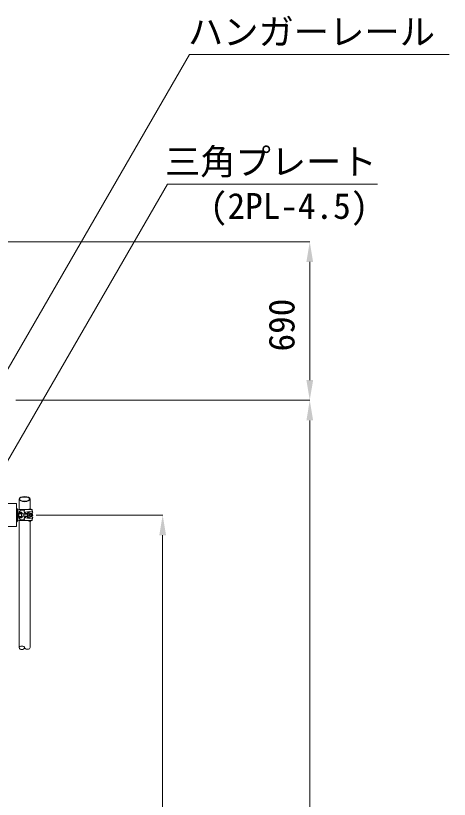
# Model space of a CAD drawing. Units: millimetres, scale not verified. Extents: x -30584 to 1616, y -23100 to 23100.
# Drawn here: x -13014 to -11127, y -15286 to -11873 of the extents above; entities that cross this region are included whole.
import ezdxf
from ezdxf.enums import TextEntityAlignment as Align

# ---------------------------------------------------------------- set-up
doc = ezdxf.new("R2010")
doc.units = ezdxf.units.MM
doc.header["$LTSCALE"] = 150
for name, color, linetype, lineweight in [('0-B_寸法', 3, 'Continuous', 18), ('1-0_単管', 7, 'Continuous', 18), ('1-1_単管ｸﾗﾝﾌﾟ', 7, 'Continuous', 18), ('1-A_文字', 7, 'Continuous', 18)]:
    doc.layers.add(name, color=color, linetype=linetype, lineweight=lineweight)
doc.styles.add('ＭＳ ゴシック', font='')
doc.styles.get('ＭＳ ゴシック').set_extended_font_data('MS Gothic')

msp = doc.modelspace()

# ---------------------------------------------------------------- linework, layer by layer
at = {"layer": '0-B_寸法'}
for p, q in [((-17301.2, -12858), (-11733.2, -12858)), ((-11734.2, -12946), (-11734.2, -13460)), ((-13013.2, -13548), (-11733.2, -13548)), ((-13013.2, -13548), (-11733.2, -13548)), ((-11734.2, -13636), (-11734.2, -17960)), ((-12924.7, -14048), (-12373.2, -14048)), ((-12374.2, -14136), (-12374.2, -17960))]:
    msp.add_line(p, q, dxfattribs=at)
at = {"layer": '0-B_寸法', "color": 91}
for points in [[(-11748.8, -12946), (-11734.2, -12858), (-11719.5, -12946)], [(-11748.8, -13460), (-11734.2, -13548), (-11719.5, -13460)], [(-11748.8, -13636), (-11734.2, -13548), (-11719.5, -13636)], [(-12388.8, -14136), (-12374.2, -14048), (-12359.5, -14136)]]:
    msp.add_solid(points, dxfattribs=at)
at = {"layer": '1-0_単管'}
for p, q in [((-12999.1, -13978.5), (-12999.1, -14024)), ((-12950.5, -14022), (-12950.5, -13978.5)), ((-12999.1, -14072), (-12999.1, -14625.3)), ((-12950.5, -14625.3), (-12950.5, -14074))]:
    msp.add_line(p, q, dxfattribs=at)
msp.add_arc((-12987, -14620.9), 12.9, 200.078, 339.922, dxfattribs=at)
for centre, major_axis, ratio, start_param, end_param in [((-12974.8, -13978.5), (-24.3, 0), 0.472425, 3.141593, 9.424778), ((-12975.1, -13978.5), (22, 0), 0.417269, 6.283185307179586, 12.566370614338759), ((-12987, -14625.3), (-12.2, 0), 0.525605, 3.141593, 6.283185), ((-12962.7, -14625.3), (12.2, 0), 0.525605, 3.141593, 6.283185), ((-12962.7, -14625.3), (12.2, 0), 0.525605, 5.490434, 6.283185)]:
    msp.add_ellipse(centre, major_axis=major_axis, ratio=ratio, start_param=start_param, end_param=end_param, dxfattribs=at)
at = {"layer": '1-1_単管ｸﾗﾝﾌﾟ'}
for p, q in [((-13009.7, -14018), (-13009.7, -14078)), ((-13005.7, -14074), (-13005.7, -14022)), ((-12955.7, -14022), (-12947.7, -14022)), ((-13004.7, -14067), (-13004.7, -14029)), ((-13001.4, -14053), (-13001.4, -14043)), ((-13000.4, -14052), (-13000.4, -14044)), ((-12998.5, -14032.9), (-12996, -14035.5)), ((-12998.4, -14054), (-12988.5, -14054)), ((-12996.5, -14042), (-12996.5, -14041.2)), ((-12996.5, -14054.8), (-12996.5, -14054)), ((-12993.6, -14027.2), (-12976.2, -14027.2)), ((-12990.4, -14042), (-12990.4, -14041.2)), ((-12990.4, -14054.8), (-12990.4, -14054)), ((-12978, -14043.7), (-12961.8, -14043.7)), ((-12978, -14052.3), (-12961.8, -14052.3)), ((-12976.2, -14035.5), (-12976.2, -14028)), ((-12972.9, -14038), (-12972.8, -14038)), ((-12972.9, -14058), (-12972.8, -14058)), ((-12964.3, -14038), (-12956.8, -14035.3)), ((-12964.3, -14058), (-12956.7, -14060.7)), ((-12955.6, -14037), (-12955.6, -14034.9)), ((-12950.6, -14043.7), (-12943.6, -14043.7)), ((-12950.6, -14052.3), (-12943.6, -14052.3)), ((-12948.6, -14040), (-12942.5, -14040)), ((-12948.6, -14056), (-12942.5, -14056)), ((-12942.7, -14043), (-12942.7, -14040)), ((-12998.5, -14063.1), (-12994.9, -14059.5)), ((-12996.9, -14059.5), (-12990, -14059.5)), ((-12993.6, -14068.8), (-12976.2, -14068.8)), ((-12993.1, -14072), (-12993.1, -14072)), ((-12976.2, -14068), (-12976.2, -14060.5)), ((-12955.7, -14074), (-12947.7, -14074)), ((-12955.6, -14061.1), (-12955.6, -14059))]:
    msp.add_line(p, q, dxfattribs=at)
for points in [[(-13009.7, -13998), (-13051.7, -13998), (-13051.7, -14098), (-13009.7, -14098)], [(-13004.7, -14036.5), (-13005.7, -14036.5), (-13005.7, -14059.5), (-13004.7, -14059.5)], [(-13004.6, -14029), (-13004.6, -14029), (-13004.6, -14029), (-13004.6, -14029)], [(-13004.6, -14029), (-13004.6, -14029), (-13004.6, -14029)], [(-13004.6, -14043), (-13004.6, -14043), (-13004.6, -14043), (-13004.6, -14043)], [(-13001.4, -14043), (-13001.4, -14043), (-13001.4, -14043), (-13001.4, -14043)], [(-12976.1, -14028), (-12976.1, -14028), (-12976.1, -14028)], [(-12970.2, -14041.7), (-12970.2, -14041.7), (-12970.2, -14041.7), (-12970.2, -14041.8), (-12970.2, -14041.8), (-12970.2, -14041.8)], [(-12961.6, -14041.7), (-12961.6, -14041.7), (-12961.6, -14041.7), (-12961.6, -14041.8), (-12961.6, -14041.8), (-12961.6, -14041.8)], [(-12939.7, -14035.5), (-12939.7, -14035.5), (-12939.7, -14035.5), (-12939.7, -14035.5), (-12939.7, -14035.5), (-12939.7, -14035.5), (-12939.7, -14035.5)], [(-12939.7, -14048), (-12939.7, -14048), (-12939.7, -14048), (-12939.7, -14048), (-12939.7, -14048), (-12939.7, -14048), (-12939.7, -14048)], [(-12993.1, -14072), (-12993.1, -14072), (-12993.1, -14072.1), (-12993.1, -14072.1), (-12993.1, -14072.1), (-12993.1, -14072.1), (-12993.1, -14072.1), (-12993.1, -14072)], [(-12976.1, -14060.5), (-12976.1, -14060.5), (-12976.1, -14060.5), (-12976.1, -14060.5)], [(-12976.1, -14062.7), (-12976.1, -14062.8), (-12976.1, -14062.8), (-12976.1, -14062.8)], [(-12939.7, -14060.5), (-12939.7, -14060.5), (-12939.7, -14060.5), (-12939.7, -14060.5), (-12939.7, -14060.5), (-12939.7, -14060.5), (-12939.7, -14060.5)]]:
    msp.add_lwpolyline(points, close=True, dxfattribs=at)
for points in [[(-12999.7, -14024), (-12942.7, -14024), (-12942.7, -14031)], [(-12947.7, -14022), (-12947.7, -14022), (-12947.6, -14022)], [(-12947.6, -14023.9), (-12947.7, -14023.9), (-12947.7, -14023.9)], [(-13004.6, -14043), (-13004.6, -14043), (-13004.6, -14043)], [(-13000.4, -14044), (-13000.4, -14044), (-13000.4, -14044), (-13000.4, -14044), (-13000.4, -14043.9)], [(-12999.7, -14038), (-12985.5, -14038), (-12985.5, -14041.2), (-12999.7, -14041.2)], [(-12999.7, -14058), (-12985.5, -14058), (-12985.5, -14054.8), (-12999.7, -14054.8)], [(-12998.4, -14042), (-12988.5, -14042), (-12988.4, -14042), (-12988.4, -14042), (-12988.4, -14042)], [(-12997.2, -14035.5), (-12989.7, -14035.5), (-12988.8, -14035.9), (-12988.5, -14036.7), (-12988.8, -14037.6), (-12989.7, -14038)], [(-12961.8, -14053), (-12987.3, -14053), (-12987.4, -14053), (-12987.6, -14052.9), (-12987.7, -14052.8), (-12987.9, -14052.7), (-12988, -14052.5), (-12988.1, -14052.3), (-12988.3, -14052.1), (-12988.4, -14051.8), (-12988.5, -14051.5), (-12988.6, -14051.2), (-12988.7, -14050.9), (-12988.8, -14050.5), (-12988.8, -14050.1), (-12988.9, -14049.7), (-12988.9, -14049.3), (-12989, -14048.9), (-12989, -14048.4), (-12989, -14048), (-12989, -14047.6), (-12989, -14047.1), (-12988.9, -14046.7), (-12988.9, -14046.3), (-12988.8, -14045.9), (-12988.8, -14045.5), (-12988.7, -14045.1), (-12988.6, -14044.8), (-12988.5, -14044.5), (-12988.4, -14044.2), (-12988.3, -14043.9), (-12988.1, -14043.7), (-12988, -14043.5), (-12987.9, -14043.3), (-12987.7, -14043.1), (-12987.6, -14043.1), (-12987.4, -14043), (-12987.3, -14043), (-12961.8, -14043)], [(-12988.4, -14053.9), (-12988.4, -14053.9), (-12988.4, -14053.9), (-12988.5, -14053.9)], [(-12977.2, -14053), (-12977.3, -14053), (-12977.5, -14052.9), (-12977.6, -14052.8), (-12977.8, -14052.7), (-12977.9, -14052.5), (-12978, -14052.3), (-12978.1, -14052.1), (-12978.3, -14051.8), (-12978.4, -14051.5), (-12978.5, -14051.2), (-12978.6, -14050.9), (-12978.6, -14050.5), (-12978.7, -14050.1), (-12978.8, -14049.7), (-12978.8, -14049.3), (-12978.8, -14048.9), (-12978.8, -14048.4), (-12978.9, -14048), (-12978.8, -14047.6), (-12978.8, -14047.1), (-12978.8, -14046.7), (-12978.8, -14046.3), (-12978.7, -14045.9), (-12978.6, -14045.5), (-12978.6, -14045.1), (-12978.5, -14044.8), (-12978.4, -14044.5), (-12978.3, -14044.2), (-12978.1, -14043.9), (-12978, -14043.7), (-12977.9, -14043.5), (-12977.8, -14043.3), (-12977.6, -14043.1), (-12977.5, -14043.1), (-12977.3, -14043), (-12977.2, -14043)], [(-12976.1, -14028), (-12976.1, -14028), (-12976.1, -14028)], [(-12972.9, -14040.2), (-12971.8, -14040.6), (-12971.4, -14040.8), (-12971.2, -14041.5), (-12971.2, -14041.7), (-12961.6, -14041.7)], [(-12972.9, -14055.8), (-12971.8, -14055.4), (-12971.4, -14055.2), (-12971.2, -14054.5), (-12971.2, -14054.2), (-12961.6, -14054.2)], [(-12971.3, -14036), (-12944.5, -14031), (-12942.5, -14031)], [(-12961.3, -14048), (-12960.8, -14047.3), (-12960.3, -14046.6), (-12959.8, -14045.9), (-12959.4, -14045.2), (-12959.1, -14044.5), (-12958.9, -14043.8), (-12958.8, -14043.1), (-12958.9, -14042.4), (-12959, -14041.7), (-12959.1, -14041), (-12959.3, -14040.2), (-12959.5, -14039.5), (-12959.2, -14039.1), (-12958.9, -14038.8), (-12958.6, -14038.5), (-12958.3, -14038.4), (-12958, -14038.2), (-12957.7, -14038.2), (-12958.7, -14038.2), (-12959, -14038.2), (-12959.3, -14038.4), (-12959.6, -14038.5), (-12959.9, -14038.8), (-12960.2, -14039.1), (-12960.5, -14039.5), (-12960.8, -14040), (-12961, -14040.5), (-12961.3, -14041.1), (-12961.5, -14041.7), (-12961.7, -14042.4), (-12961.8, -14043.1), (-12962, -14043.9), (-12962.1, -14044.6), (-12962.2, -14045.5), (-12962.3, -14046.3), (-12962.3, -14047.1), (-12962.3, -14048), (-12962.3, -14048.9), (-12962.3, -14049.7)], [(-12962.3, -14049.7), (-12962.2, -14050.5), (-12962.1, -14051.3), (-12962, -14052.1), (-12961.8, -14052.9), (-12961.7, -14053.6), (-12961.5, -14054.3), (-12961.3, -14054.9), (-12961, -14055.5), (-12960.8, -14056), (-12960.5, -14056.5), (-12960.2, -14056.9), (-12959.9, -14057.2), (-12959.6, -14057.4), (-12959.3, -14057.6), (-12959, -14057.8), (-12958.7, -14057.8), (-12957.7, -14057.8)], [(-12953, -14039.5), (-12952.8, -14040.2), (-12952.6, -14041), (-12952.5, -14041.7), (-12952.4, -14042.4), (-12952.3, -14043.1), (-12952.4, -14043.8), (-12952.6, -14044.5), (-12952.9, -14045.2), (-12953.3, -14045.9), (-12953.8, -14046.6), (-12954.3, -14047.3), (-12954.8, -14048), (-12961.3, -14048), (-12960.8, -14048.7), (-12960.3, -14049.4), (-12959.8, -14050.1), (-12959.4, -14050.8), (-12959.1, -14051.5), (-12958.9, -14052.3), (-12958.8, -14052.9), (-12958.9, -14053.6), (-12959, -14054.3), (-12959.1, -14055), (-12959.3, -14055.8), (-12959.5, -14056.5), (-12949.7, -14056.5), (-12950, -14056.5), (-12950.2, -14056.4), (-12950.5, -14056.2), (-12950.8, -14056), (-12951, -14055.7), (-12951.3, -14055.3), (-12951.5, -14055), (-12951.7, -14054.5), (-12951.9, -14054), (-12952.1, -14053.5), (-12952.3, -14052.9)], [(-12952.3, -14043.1), (-12952.1, -14042.5), (-12951.9, -14042), (-12951.7, -14041.5), (-12951.5, -14041), (-12951.3, -14040.6), (-12951, -14040.3), (-12950.8, -14040), (-12950.5, -14039.8), (-12950.2, -14039.6), (-12950, -14039.5), (-12949.7, -14039.5), (-12959.5, -14039.5), (-12959.8, -14039.9), (-12960, -14040.5), (-12960.3, -14041), (-12960.5, -14041.7), (-12960.7, -14042.4), (-12960.8, -14043.1), (-12961, -14043.8), (-12961.1, -14044.6), (-12961.2, -14045.4), (-12961.3, -14046.3), (-12961.3, -14047.1), (-12961.3, -14048), (-12961.3, -14048.8), (-12961.3, -14049.7), (-12961.2, -14050.5), (-12961.1, -14051.3), (-12961, -14052.1), (-12960.8, -14052.9), (-12960.7, -14053.6), (-12960.5, -14054.3), (-12960.3, -14054.9), (-12960, -14055.5), (-12959.8, -14056), (-12959.5, -14056.5), (-12959.2, -14056.9), (-12959, -14057.2), (-12958.7, -14057.4)], [(-12958.7, -14057.4), (-12958.3, -14057.6), (-12958, -14057.8), (-12957.7, -14057.8), (-12957.4, -14057.8), (-12957.1, -14057.7), (-12956.8, -14057.5), (-12956.5, -14057.2), (-12956.2, -14056.9), (-12955.9, -14056.5)], [(-12957.7, -14038.2), (-12957.4, -14038.2), (-12957, -14038.4), (-12956.7, -14038.5), (-12956.4, -14038.8), (-12956.2, -14039.1), (-12955.9, -14039.5)], [(-12953, -14056.5), (-12952.8, -14055.8), (-12952.6, -14055), (-12952.5, -14054.3), (-12952.4, -14053.6), (-12952.3, -14052.9), (-12952.4, -14052.3), (-12952.6, -14051.5), (-12952.9, -14050.8), (-12953.3, -14050.1), (-12953.8, -14049.4), (-12954.3, -14048.7), (-12954.8, -14048)], [(-12952.3, -14052.9), (-12952.4, -14052.3), (-12952.5, -14051.6), (-12952.6, -14050.9), (-12952.7, -14050.2), (-12952.8, -14049.5), (-12952.8, -14048.7), (-12952.8, -14048), (-12952.8, -14047.2), (-12952.8, -14046.5), (-12952.7, -14045.8), (-12952.6, -14045.1), (-12952.5, -14044.4)], [(-12952.6, -14044.5), (-12952.4, -14043.8), (-12952.3, -14043.1)], [(-12942.7, -14056), (-12942.7, -14053), (-12949.7, -14053), (-12949.8, -14053), (-12950, -14052.9), (-12950.1, -14052.8), (-12950.3, -14052.7), (-12950.4, -14052.5), (-12950.5, -14052.3), (-12950.7, -14052.1), (-12950.8, -14051.8), (-12950.9, -14051.5), (-12951, -14051.2), (-12951.1, -14050.9), (-12951.1, -14050.5), (-12951.2, -14050.1), (-12951.3, -14049.7), (-12951.3, -14049.3), (-12951.3, -14048.9), (-12951.4, -14048.4), (-12951.4, -14048), (-12951.4, -14047.6), (-12951.3, -14047.1), (-12951.3, -14046.7), (-12951.3, -14046.3), (-12951.2, -14045.9), (-12951.1, -14045.5), (-12951.1, -14045.1), (-12951, -14044.8), (-12950.9, -14044.5), (-12950.8, -14044.2), (-12950.7, -14043.9), (-12950.5, -14043.7), (-12950.4, -14043.5), (-12950.3, -14043.3), (-12950.1, -14043.1), (-12950, -14043.1), (-12949.8, -14043), (-12949.7, -14043), (-12949.7, -14043)], [(-12949.7, -14039.5), (-12949.4, -14039.5), (-12949.2, -14039.6), (-12948.9, -14039.8), (-12948.6, -14040), (-12948.4, -14040.3), (-12948.1, -14040.6), (-12947.9, -14041), (-12947.7, -14041.5), (-12947.5, -14042), (-12947.3, -14042.5), (-12947.2, -14043)], [(-12949.7, -14043), (-12942.7, -14043), (-12942.6, -14043), (-12942.4, -14043.1), (-12942.3, -14043.1), (-12942.2, -14043.3), (-12942, -14043.5), (-12941.9, -14043.7), (-12941.8, -14043.9), (-12941.6, -14044.2), (-12941.5, -14044.5), (-12941.4, -14044.8), (-12941.4, -14045.1), (-12941.3, -14045.5), (-12941.2, -14045.9), (-12941.1, -14046.3), (-12941.1, -14046.7), (-12941.1, -14047.1), (-12941, -14047.6), (-12941, -14048), (-12941, -14048.4), (-12941.1, -14048.9), (-12941.1, -14049.3), (-12941.1, -14049.7), (-12941.2, -14050.1), (-12941.3, -14050.5), (-12941.4, -14050.9), (-12941.4, -14051.2), (-12941.5, -14051.5), (-12941.6, -14051.8), (-12941.8, -14052.1), (-12941.9, -14052.3), (-12942, -14052.5), (-12942.2, -14052.7), (-12942.3, -14052.8), (-12942.4, -14052.9), (-12942.6, -14053), (-12942.7, -14053), (-12942.9, -14053), (-12943, -14052.9)], [(-12947.2, -14053), (-12947.3, -14053.6), (-12947.5, -14054.1), (-12947.7, -14054.6), (-12947.9, -14055), (-12948.2, -14055.4), (-12948.4, -14055.8), (-12948.7, -14056), (-12948.9, -14056.2), (-12949.2, -14056.4), (-12949.5, -14056.5), (-12949.7, -14056.5)], [(-12943, -14052.9), (-12943.2, -14052.8), (-12943.3, -14052.7), (-12943.4, -14052.5), (-12943.6, -14052.3), (-12943.7, -14052.1), (-12943.8, -14051.8), (-12943.9, -14051.5), (-12944, -14051.2), (-12944.1, -14050.9), (-12944.2, -14050.5), (-12944.2, -14050.1), (-12944.3, -14049.7), (-12944.3, -14049.3), (-12944.4, -14048.9), (-12944.4, -14048.4), (-12944.4, -14048), (-12944.4, -14047.6), (-12944.4, -14047.1), (-12944.3, -14046.7), (-12944.3, -14046.3), (-12944.2, -14045.9), (-12944.2, -14045.5), (-12944.1, -14045.1), (-12944, -14044.8), (-12943.9, -14044.5), (-12943.8, -14044.2), (-12943.7, -14043.9), (-12943.6, -14043.7), (-12943.4, -14043.5), (-12943.3, -14043.3), (-12943.2, -14043.1), (-12943, -14043.1), (-12942.9, -14043), (-12942.7, -14043)], [(-12942.7, -14052), (-12942.8, -14052), (-12942.9, -14051.9), (-12943.1, -14051.9), (-12943.1, -14051.8), (-12943.2, -14051.6), (-12943.4, -14051.5), (-12943.4, -14051.3), (-12943.5, -14051.1), (-12943.6, -14050.8), (-12943.7, -14050.6), (-12943.7, -14050.3), (-12943.8, -14050), (-12943.9, -14049.7), (-12943.9, -14049.4), (-12943.9, -14049), (-12944, -14048.7), (-12944, -14048.3), (-12944, -14048), (-12944, -14047.6), (-12944, -14047.3), (-12943.9, -14047), (-12943.9, -14046.6), (-12943.9, -14046.3), (-12943.8, -14046), (-12943.7, -14045.7), (-12943.7, -14045.4), (-12943.6, -14045.2), (-12943.5, -14044.9), (-12943.4, -14044.7), (-12943.4, -14044.5), (-12943.2, -14044.4), (-12943.1, -14044.2), (-12943.1, -14044.1), (-12942.9, -14044.1), (-12942.8, -14044), (-12942.7, -14044), (-12942.6, -14044), (-12942.5, -14044.1), (-12942.4, -14044.1)], [(-12942.4, -14044.1), (-12942.3, -14044.2), (-12942.2, -14044.4), (-12942.1, -14044.5), (-12942, -14044.7), (-12941.9, -14044.9), (-12941.8, -14045.2), (-12941.8, -14045.4), (-12941.7, -14045.7), (-12941.6, -14046), (-12941.6, -14046.3), (-12941.5, -14046.6), (-12941.5, -14047), (-12941.5, -14047.3), (-12941.5, -14047.6), (-12941.5, -14048), (-12941.5, -14048.3), (-12941.5, -14048.7), (-12941.5, -14049), (-12941.5, -14049.4), (-12941.6, -14049.7), (-12941.6, -14050), (-12941.7, -14050.3), (-12941.8, -14050.6), (-12941.8, -14050.8), (-12941.9, -14051.1), (-12942, -14051.3), (-12942.1, -14051.5), (-12942.2, -14051.6), (-12942.3, -14051.8), (-12942.4, -14051.9), (-12942.5, -14051.9), (-12942.6, -14052), (-12942.7, -14052)], [(-12999.7, -14072), (-12942.7, -14072), (-12942.7, -14065)], [(-12989.9, -14059.4), (-12989.9, -14059.4), (-12989.9, -14059.4), (-12990, -14059.4)], [(-12976.1, -14060.5), (-12976.1, -14060.5), (-12976.1, -14060.5)], [(-12976.1, -14062.7), (-12976.1, -14062.7), (-12976.1, -14062.7)], [(-12971.3, -14060), (-12944.5, -14065), (-12942.5, -14065)], [(-12955.5, -14059), (-12955.5, -14059), (-12955.5, -14059)], [(-12955.5, -14059), (-12955.5, -14059), (-12955.5, -14059)], [(-12947.7, -14072), (-12947.7, -14072), (-12947.6, -14072)], [(-12947.6, -14073.9), (-12947.7, -14073.9), (-12947.7, -14073.9)]]:
    msp.add_lwpolyline(points, dxfattribs=at)
for centre, radius, start, end in [((-13009.7, -14022), 4, 0, 90), ((-12999.6, -14028.9), 4.96, 90.525, 180.043), ((-13003.1, -14024), 9.96, 296.88, 359.815), ((-12972.1, -14028), 3.96, 90.652, 179.982), ((-12955.6, -14022.9), 0.96, 92.926, 267.074), ((-12947.6, -14023), 0.96, 269.876, 90.124), ((-12999.6, -14043), 4.96, 90.458, 179.984), ((-12999.6, -14052.9), 4.95, 180.428, 269.572), ((-12999.6, -14043), 1.76, 91.595, 180.023), ((-12999.6, -14053), 1.76, 180.926, 268.349), ((-12998.4, -14043.9), 1.97, 91.37, 180.077), ((-12998.4, -14052), 1.97, 181.34, 268.659), ((-12997.2, -14036.7), 1.21, 91.9, 268.356), ((-12996.9, -14058), 1.46, 181.454, 268.546), ((-12989.9, -14058), 1.46, 269.914, 358.349), ((-12988.4, -14043.9), 1.95, 29.107, 89.994), ((-12988.4, -14052), 1.95, 269.965, 328.715), ((-12971.1, -14060.5), 4.95, 110.634, 180.15), ((-12971.1, -14033.2), 4.95, 180.297, 249.751), ((-12971.1, -14035.4), 4.95, 180.448, 249.844), ((-12971.1, -14062.7), 4.95, 110.48, 179.997), ((-12974.1, -14041.7), 3.95, 0.064, 70.582), ((-12974.1, -14054.2), 3.95, 289.027, 359.372), ((-12965.6, -14041.7), 3.98, 359.974, 70.278), ((-12965.6, -14054.2), 3.96, 289.121, 359.357), ((-12952.5, -14059), 2.97, 124.678, 179.964), ((-12952.5, -14037), 2.95, 180.655, 236.223), ((-12944.6, -14035.5), 4.96, 0.231, 64.394), ((-12944.6, -14035.5), 4.96, 295.34, 359.636), ((-12944.6, -14060.5), 4.95, 0.033, 64.528), ((-12944.1, -14048), 4.46, 304.318, 359.51), ((-12944.1, -14048), 4.47, 0.01, 55.142), ((-13009.7, -14074), 4, 270, 0), ((-12999.6, -14067), 4.95, 180.428, 269.572), ((-13003.1, -14072), 9.95, 359.998, 62.989), ((-12972.1, -14067.9), 3.96, 180.497, 269.344), ((-12955.6, -14072.9), 0.96, 92.885, 266.893), ((-12947.6, -14072.9), 0.96, 269.876, 90.124), ((-12944.6, -14060.5), 4.95, 295.157, 359.528)]:
    msp.add_arc(centre, radius, start, end, dxfattribs=at)
at = {"layer": '1-A_文字'}
for p, q in [((-13208.4, -13689.2), (-12257.6, -12042.5)), ((-12257.6, -12042.5), (-12257.1, -12042.5)), ((-12257.1, -12042.5), (-11127, -12042.5)), ((-13049.4, -13813.8), (-12353, -12607.7)), ((-12353, -12607.7), (-12352.5, -12607.7)), ((-12352.5, -12607.7), (-11440, -12607.7))]:
    msp.add_line(p, q, dxfattribs=at)

# ---------------------------------------------------------------- texts
at = {"layer": '0-B_寸法', "style": 'ＭＳ ゴシック'}
msp.add_text('690', height=112.6, rotation=90, dxfattribs=at).set_placement((-11766.8, -13335.6), align=Align.BOTTOM_LEFT)
at = {"layer": '1-A_文字', "style": 'ＭＳ ゴシック'}
for s, p in [('ハンガーレール', (-12264.3, -12033.8)), ('三角プレート', (-12364.5, -12599.1)), ('(2PL-4.5)', (-12168.6, -12791.9))]:
    msp.add_text(s, height=112.6, dxfattribs=at).set_placement(p, align=Align.BOTTOM_LEFT)

doc.saveas('drawing.dxf')
